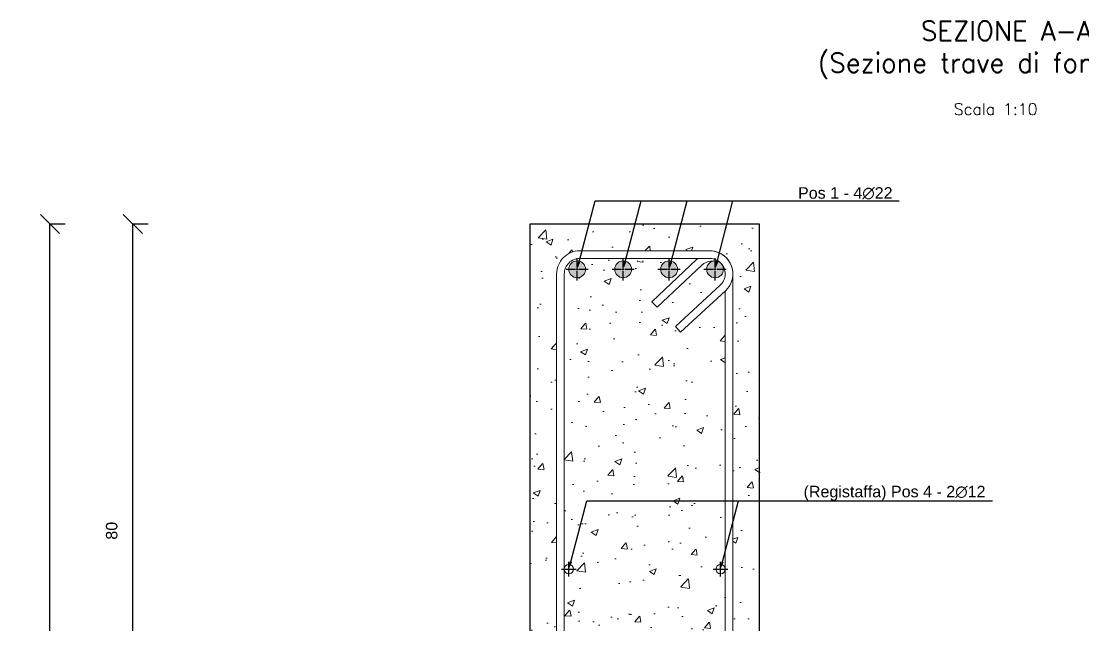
# Model space of a CAD drawing. Header units: millimetres. Extents: x -455371 to 117772, y -78417 to 116564.
# Drawn here: x -110784 to -109398, y 30616 to 31403 of the extents above; entities that cross this region are included whole.
import ezdxf
from ezdxf import colors
from ezdxf.entities.mleader import LeaderData, LeaderLine
from ezdxf.math import Vec2, Vec3

# ---------------------------------------------------------------- set-up
doc = ezdxf.new("R2010")
doc.units = ezdxf.units.MM
doc.linetypes.add('CENTER2', pattern=[28.575, 19.05, -3.175, 3.175, -3.175])
doc.layers.get('0').update_dxf_attribs({"color": 255})
for name, color, linetype, lineweight in [('armature', 5, 'Continuous', 18), ('Cls', 7, 'Continuous', 25), ('quote', 5, 'Continuous', 15), ('reggistaffe', 5, 'Continuous', 18), ('RETINO ARMATURE', 253, 'Continuous', 15), ('retino cls', 251, 'Continuous', 20), ('Scritte', 7, 'Continuous', 15), ('staffe', 10, 'Continuous', 15)]:
    doc.layers.add(name, color=color, linetype=linetype, lineweight=lineweight)
doc.styles.get("Standard").update_dxf_attribs({"font": 'arial.ttf'})
doc.styles.add('TITOLI 1_100', font='romans.shx', dxfattribs={"height": 25})
doc.styles.add('TITOLI 1_200', font='romans.shx', dxfattribs={"height": 50})
doc.dimstyles.new('scala 1 a 10', dxfattribs={"dimtxt": 15, "dimasz": 25, "dimexe": 0.183, "dimexo": 0.1, "dimgap": 20, "dimtad": 2, "dimdec": 0, "dimlfac": 0.1, "dimzin": 0, "dimdsep": 46, "dimtxsty": 'Standard', "dimblk": 'OBLIQUE', "dimcen": -25, "dimadec": 0, "dimazin": 0, "dimtfac": 1, "dimtdec": 0, "dimtofl": 0, "dimtmove": 0, "dimatfit": 3, "dimfxl": 20, "dimfxlon": 1, "dimtolj": 1, "dimtzin": 0, "dimarcsym": 0})
pattern_1 = [(50, (-23130.665, -33559.006), (91.092334, -7.969543), [9.525, -104.775]), (355, (-23130.67, -33559.01), (-17.62171, 95.52842), [7.62, -83.82029]), (100.451445, (-23123.074, -33559.67), (73.47062, 87.558876), [8.095004, -89.04512]), (46.1842, (-23130.67, -33533.61), (135.53952, -21.02116), [14.2875, -157.1625]), (96.63556, (-23119.37, -33535.36), (118.70207, 123.71306), [12.14251, -133.5678]), (351.18415, (-23130.67, -33533.6), (118.70207, 123.71306), [11.42998, -125.72987]), (21, (-23117.965, -33539.956), (75.807196, -51.1326), [9.525, -104.775]), (326, (-23117.97, -33539.96), (30.901014, 92.09398), [7.62, -83.82]), (71.451445, (-23111.65, -33544.22), (106.70821, 40.961384), [8.095004, -89.04497]), (37.5, (-23130.665, -33559.006), (1.544302, 42.277519), [0, -82.804, 0, -85.09, 0, -84.1375]), (7.5, (-23130.665, -33559.006), (33.409831, 50.090287), [0, -48.514, 0, -80.899, 0, -32.0675]), (327.5, (-23158.986, -33559.006), (67.795298, -2.864372), [0, -31.75, 0, -99.06, 0, -131.445]), (317.5, (-23171.686, -33559.006), (74.06459, 12.713246), [0, -41.275, 0, -65.786, 0, -93.345])]

# ---------------------------------------------------------------- blocks, each defined once
blk = doc.blocks.new('*U56')
at = {"layer": 'Cls', "color": 0, "linetype": 'CENTER2', "transparency": 16777216}
for p, q in [((0, 2.2), (0, 14.5)), ((-14.5, 0), (-2.2, 0)), ((2.2, 0), (14.5, 0)), ((0, -14.5), (0, -2.2))]:
    blk.add_line(p, q, dxfattribs=at)
at = {"layer": 'Cls', "color": 0, "linetype": 'Continuous', "transparency": 16777216}
for p, q in [((-1.1, 0), (1.1, 0)), ((0, -1.1), (0, 1.1))]:
    blk.add_line(p, q, dxfattribs=at)
blk = doc.blocks.new('*U57')
at = {"layer": 'Cls', "color": 0, "linetype": 'CENTER2', "transparency": 16777216}
for p, q in [((0, 2.2), (0, 14.5)), ((-14.5, 0), (-2.2, 0)), ((2.2, 0), (14.5, 0)), ((0, -14.5), (0, -2.2))]:
    blk.add_line(p, q, dxfattribs=at)
at = {"layer": 'Cls', "color": 0, "linetype": 'Continuous', "transparency": 16777216}
for p, q in [((-1.1, 0), (1.1, 0)), ((0, -1.1), (0, 1.1))]:
    blk.add_line(p, q, dxfattribs=at)
blk = doc.blocks.new('*U58')
at = {"layer": 'Cls', "color": 0, "linetype": 'CENTER2', "transparency": 16777216}
for p, q in [((0, 2.2), (0, 14.5)), ((-14.5, 0), (-2.2, 0)), ((2.2, 0), (14.5, 0)), ((0, -14.5), (0, -2.2))]:
    blk.add_line(p, q, dxfattribs=at)
at = {"layer": 'Cls', "color": 0, "linetype": 'Continuous', "transparency": 16777216}
for p, q in [((-1.1, 0), (1.1, 0)), ((0, -1.1), (0, 1.1))]:
    blk.add_line(p, q, dxfattribs=at)
blk = doc.blocks.new('*U59')
at = {"layer": 'Cls', "color": 0, "linetype": 'CENTER2', "transparency": 16777216}
for p, q in [((0, 2.2), (0, 14.5)), ((-14.5, 0), (-2.2, 0)), ((2.2, 0), (14.5, 0)), ((0, -14.5), (0, -2.2))]:
    blk.add_line(p, q, dxfattribs=at)
at = {"layer": 'Cls', "color": 0, "linetype": 'Continuous', "transparency": 16777216}
for p, q in [((-1.1, 0), (1.1, 0)), ((0, -1.1), (0, 1.1))]:
    blk.add_line(p, q, dxfattribs=at)
blk = doc.blocks.new('*U74')
at = {"layer": 'Cls', "color": 0, "linetype": 'CENTER2', "transparency": 16777216}
for p, q in [((-9.5, 0), (-1.2, 0)), ((0, 1.2), (0, 9.5)), ((1.2, 0), (9.5, 0)), ((0, -9.5), (0, -1.2))]:
    blk.add_line(p, q, dxfattribs=at)
at = {"layer": 'Cls', "color": 0, "linetype": 'Continuous', "transparency": 16777216}
for p, q in [((-0.6, 0), (0.6, 0)), ((0, -0.6), (0, 0.6))]:
    blk.add_line(p, q, dxfattribs=at)
blk = doc.blocks.new('*U75')
at = {"layer": 'Cls', "color": 0, "linetype": 'CENTER2', "transparency": 16777216}
for p, q in [((-9.5, 0), (-1.2, 0)), ((0, 1.2), (0, 9.5)), ((1.2, 0), (9.5, 0)), ((0, -9.5), (0, -1.2))]:
    blk.add_line(p, q, dxfattribs=at)
at = {"layer": 'Cls', "color": 0, "linetype": 'Continuous', "transparency": 16777216}
for p, q in [((-0.6, 0), (0.6, 0)), ((0, -0.6), (0, 0.6))]:
    blk.add_line(p, q, dxfattribs=at)
blk = doc.blocks.new('_Oblique')
at = {"color": 0, "linetype": 'ByBlock', "lineweight": -2}
blk.add_line((-0.5, -0.5), (0.5, 0.5), dxfattribs=at)
blk = doc.blocks.new('*D111')
at = {"layer": 'Defpoints', "color": 0, "transparency": 16777216}
for p in [(-110638.2, 31138.4), (-110120.1, 31138.4), (-110570.1, 30338.4)]:
    blk.add_point(p, dxfattribs=at)
at = {"layer": 'quote', "color": 0, "lineweight": -2, "transparency": 16777216}
for p, q in [((-110618.2, 31138.4), (-110638.3, 31138.4)), ((-110638.2, 30338.4), (-110638.2, 31138.4)), ((-110618.2, 30338.4), (-110638.3, 30338.4))]:
    blk.add_line(p, q, dxfattribs=at)
at = {"layer": 'quote', "color": 0, "lineweight": -2, "transparency": 16777216, "xscale": 25, "yscale": 25, "zscale": 25}
for p, rotation in [((-110638.2, 31138.4), 90), ((-110638.2, 30338.4), 270)]:
    blk.add_blockref('_Oblique', p, dxfattribs=dict(at, rotation=rotation))
at = {"layer": 'quote', "color": 0, "transparency": 16777216, "insert": (-110665.8, 30738.4), "char_height": 15, "attachment_point": 5, "rotation": 90}
blk.add_mtext('\\A1;80', dxfattribs=at)
blk = doc.blocks.new('*D112')
at = {"layer": 'Defpoints', "color": 0, "transparency": 16777216}
for p in [(-110746.5, 31138.4), (-110120.1, 31138.4), (-110570.1, 29938.4)]:
    blk.add_point(p, dxfattribs=at)
at = {"layer": 'quote', "color": 0, "lineweight": -2, "transparency": 16777216}
for p, q in [((-110726.5, 31138.4), (-110746.6, 31138.4)), ((-110746.5, 29938.4), (-110746.5, 31138.4)), ((-110726.5, 29938.4), (-110746.6, 29938.4))]:
    blk.add_line(p, q, dxfattribs=at)
at = {"layer": 'quote', "color": 0, "lineweight": -2, "transparency": 16777216, "xscale": 25, "yscale": 25, "zscale": 25}
for p, rotation in [((-110746.5, 31138.4), 90), ((-110746.5, 29938.4), 270)]:
    blk.add_blockref('_Oblique', p, dxfattribs=dict(at, rotation=rotation))
at = {"layer": 'quote', "color": 0, "transparency": 16777216, "insert": (-110774.1, 30538.4), "char_height": 15, "attachment_point": 5, "rotation": 90}
blk.add_mtext('\\A1;120', dxfattribs=at)

msp = doc.modelspace()

# ---------------------------------------------------------------- hatches: boundary and pattern name
at = {"layer": 'RETINO ARMATURE'}
h = msp.add_hatch(color=256, dxfattribs=at)
h.dxf.hatch_style = 1
h.paths.add_polyline_path([(-110047.3, 31079.3, 1), (-110069.3, 31079.3, 1)])
h.paths.add_polyline_path([(-109987.3, 31079.3, 1), (-110009.3, 31079.3, 1)])
h.paths.add_polyline_path([(-109927.3, 31079.3, 1), (-109949.3, 31079.3, 1)])
h.paths.add_polyline_path([(-109867.3, 31079.3, 0.227641), (-109871.5, 31087.9, 0.104382), (-109880, 31090.2, 0.37105), (-109889.3, 31079.3, 1)])
at = {"layer": 'retino cls'}
h = msp.add_hatch(dxfattribs=at)
h.set_pattern_fill('AR-CONC', color=256, scale=0.5)
h.set_pattern_definition(pattern_1)
h.paths.add_polyline_path([(-110120.1, 30338.4), (-110570.1, 30338.4), (-110570.1, 29938.4), (-109370.1, 29938.4), (-109370.1, 30338.4), (-109820.1, 30338.4), (-109820.1, 31138.4), (-110120.1, 31138.4)])
h.paths.add_polyline_path([(-110085.1, 30303.4), (-110085.1, 31073.4, -0.414214), (-110055.1, 31103.4), (-109885.1, 31103.4, -0.414214), (-109855.1, 31073.4), (-109855.1, 30303.4), (-109435.1, 30303.4, -0.414214), (-109405.1, 30273.4), (-109405.1, 30003.4, -0.414214), (-109435.1, 29973.4), (-110505.1, 29973.4, -0.414214), (-110535.1, 30003.4), (-110535.1, 30273.4, -0.414214), (-110505.1, 30303.4)], flags=16)
h.paths.add_polyline_path([(-109435.1, 30293.4, -0.414214), (-109415.1, 30273.4), (-109415.1, 30003.4, -0.414214), (-109435.1, 29983.4), (-110505.1, 29983.4, -0.414214), (-110525.1, 30003.4), (-110525.1, 30255.2, -0.267326), (-110533.4, 30283.2, -0.985568), (-110494.2, 30293.4)], flags=0)
h.paths.add_polyline_path([(-109902.5, 31091.8, -0.020645), (-109900.6, 31093.4), (-109900.8, 31093.4)], flags=0)
h.paths.add_polyline_path([(-109889.3, 29997.6, 1), (-109867.3, 29997.6, 1)], flags=0)
h.paths.add_polyline_path([(-110522.7, 29997.6, -1), (-110500.7, 29997.6, -1)], flags=0)
h = msp.add_hatch(dxfattribs=at)
h.set_pattern_fill('AR-CONC', color=256, scale=0.5)
h.set_pattern_definition(pattern_1)
h.paths.add_polyline_path([(-109865.1, 31051.1), (-109923.2, 30997.3), (-109930.1, 31004.6), (-109871.5, 31058.8, 0.401244), (-109870, 31086.4, -0.179075), (-109867.3, 31079.3, -1), (-109889.3, 31079.3, -0.37105), (-109880, 31090.2, 0.208996), (-109896, 31084.2), (-109953.8, 31029.8), (-109960.7, 31037.1), (-109930.8, 31071.3, -0.657235), (-109949.3, 31079.3, -0.414214), (-109938.3, 31090.3), (-109998, 31090.3, -0.406304), (-109987.3, 31079.3, -1), (-110009.3, 31079.3, -0.414214), (-109998.3, 31090.3), (-110055.1, 31093.4, 0.414214), (-110075.1, 31073.4), (-110075.1, 30688.4, -1), (-110063.1, 30688.4, -1), (-110075.1, 30688.4), (-110075.1, 30303.4), (-109865.1, 30303.4), (-109865.1, 30688.4, -1), (-109877.1, 30688.4, -1), (-109865.1, 30688.4)])
h.paths.add_polyline_path([(-110069.3, 31079.3, -1), (-110047.3, 31079.3, -1)], flags=16)
h.paths.add_polyline_path([(-109415.1, 30273.4, 0.211474), (-109422.6, 30287.8, -0.216872), (-109420.5, 30283.3, -1), (-109432.5, 30283.3, -0.835504), (-109421.9, 30288.5, 0.181076), (-109435.1, 30293.4), (-109655.1, 30293.4, -0.414214), (-109649.1, 30287.4, -1), (-109661.1, 30287.4, -0.414214), (-109655.1, 30293.4), (-109855.1, 30293.4), (-109855.1, 30003.4, -0.184483), (-109862.7, 29983.4), (-109655.1, 29983.4, -0.414214), (-109661.1, 29989.4, -1), (-109649.1, 29989.4, -0.414214), (-109655.1, 29983.4), (-109435.1, 29983.4, 0.414214), (-109415.1, 30003.4)])
h.paths.add_polyline_path([(-109419.9, 29997.6, -1), (-109441.9, 29997.6, -1)], flags=16)

# ---------------------------------------------------------------- linework, layer by layer
at = {"layer": 'armature'}
for centre in [(-110058.3, 31079.3), (-109998.3, 31079.3), (-109938.3, 31079.3), (-109878.3, 31079.3)]:
    msp.add_circle(centre, 11, dxfattribs=at)
at = {"layer": 'Cls'}
msp.add_lwpolyline([(-110120.1, 31138.4), (-110120.1, 30338.4), (-110570.1, 30338.4), (-110570.1, 29938.4), (-109370.1, 29938.4), (-109370.1, 30338.4), (-109820.1, 30338.4), (-109820.1, 31138.4), (-110120.1, 31138.4)], dxfattribs=at)
at = {"layer": 'reggistaffe'}
for centre in [(-110069.1, 30688.4), (-109871.1, 30688.4)]:
    msp.add_circle(centre, 6, dxfattribs=at)
at = {"layer": 'staffe'}
for p, q in [((-110085.1, 31063.4), (-110085.1, 31063.4)), ((-109855.1, 31063.4), (-109855.1, 31063.4))]:
    msp.add_line(p, q, dxfattribs=at)
for points in [[(-109855.1, 30303.4), (-109855.1, 31073.4, 0.414214), (-109885.1, 31103.4), (-110055.1, 31103.4, 0.414214), (-110085.1, 31073.4), (-110085.1, 30303.4)], [(-109865.1, 31073.4, 0.414214), (-109885.1, 31093.4), (-110055.1, 31093.4, 0.414214), (-110075.1, 31073.4), (-110075.1, 30303.4)], [(-109870.9, 31087.6, 0.320302), (-109895.6, 31084.6), (-109953.8, 31029.8), (-109960.7, 31037.1), (-109902.4, 31091.9, -0.019758), (-109900.6, 31093.4)], [(-109883.5, 31093.4, -0.652576), (-109871.5, 31058.8), (-109930.1, 31004.6), (-109923.2, 30997.3), (-109864.7, 31051.4, 0.652576), (-109882.7, 31103.4)]]:
    msp.add_lwpolyline(points, format="xyb", dxfattribs=at)
msp.add_lwpolyline([(-109865.1, 30303.4), (-109865.1, 31051.1)], dxfattribs=at)

# ---------------------------------------------------------------- block references
at = {"layer": 'Cls', "linetype": 'CENTER2'}
for name, p in [('*U56', (-110058.3, 31079.3)), ('*U57', (-109998.3, 31079.3)), ('*U58', (-109938.3, 31079.3)), ('*U59', (-109878.3, 31079.3)), ('*U74', (-110069.1, 30688.4)), ('*U75', (-109871.1, 30688.4))]:
    msp.add_blockref(name, p, dxfattribs=at)

# ---------------------------------------------------------------- texts
at = {"layer": 'Scritte', "attachment_point": 1}
for s, width, insert, char_height, style in [("\\pxqc;SEZIONE A-A' \\P(Sezione trave di fondazione)", 587.886, (-109786.8, 31402.8), 25, 'TITOLI 1_200'), ('Scala 1:10', 1428.586, (-109566.7, 31295.6), 15, 'TITOLI 1_100')]:
    msp.add_mtext_dynamic_manual_height_columns(s, width=width, gutter_width=12.5, heights=[0], dxfattribs=dict(at, insert=insert, char_height=char_height, style=style))

# ---------------------------------------------------------------- dimensions: what is measured, and where the dimension line sits
at = {"layer": 'quote'}
dim = msp.add_linear_dim(base=(-110746.5, 31138.4), p1=(-110570.1, 29938.4), p2=(-110120.1, 31138.4), angle=90, dimstyle='scala 1 a 10', dxfattribs=at)
dim.commit()
dim.dimension.update_dxf_attribs({"geometry": '*D112', "text_midpoint": (-110774.1, 30538.4)})
dim = msp.add_linear_dim(base=(-110638.2, 31138.4), p1=(-110570.1, 30338.4), p2=(-110120.1, 31138.4), angle=270, dimstyle='scala 1 a 10', override={"dimtmove": 1}, dxfattribs=at)
dim.commit()
dim.dimension.update_dxf_attribs({"geometry": '*D111', "text_midpoint": (-110665.8, 30738.4)})

# ---------------------------------------------------------------- leaders
ml = msp.add_multileader_mtext('Standard', dxfattribs=at)
ml.set_content('Pos 1 - 4∅22  ', color=256)
ml.set_leader_properties()
ml.build(insert=Vec2(0, 0))
ml.multileader.update_dxf_attribs({"text_left_attachment_type": 6, "text_right_attachment_type": 6, "dogleg_length": 20, "arrow_head_size": 10})
ctx = ml.context
ctx.base_point, ctx.char_height, ctx.arrow_head_size, ctx.landing_gap_size, ctx.plane_origin = Vec3(-109820, 31168.4), 15, 10, 50, Vec3(-109878.3, 31079.3)
ctx.left_attachment, ctx.right_attachment = 6, 6
notes = []
notes.append((ctx, [(0, (1, 1, 0), (-109854.9, 31168.4), (1, 0), 34.8, [(0, [(-109878.3, 31079.3)], 0, [])])]))
ctx.mtext.insert, ctx.mtext.flow_direction = Vec3(-109770, 31186.4), 5
ml = msp.add_multileader_mtext('Standard', dxfattribs=at)
ml.set_content('')
ml.set_leader_properties()
ml.build(insert=Vec2(0, 0))
ml.multileader.update_dxf_attribs({"text_left_attachment_type": 6, "text_right_attachment_type": 6, "dogleg_length": 20, "arrow_head_size": 10})
ctx = ml.context
ctx.base_point, ctx.char_height, ctx.arrow_head_size, ctx.landing_gap_size, ctx.plane_origin = Vec3(-109974.9, 31168.4), 10, 10, 100, Vec3(-110058.3, 31079.3)
ctx.left_attachment, ctx.right_attachment = 6, 6
notes.append((ctx, [(0, (1, 1, 0), (-110034.9, 31168.4), (1, 0), 60, [(0, [(-110058.3, 31079.3)], 0, [])])]))
ctx.mtext, ml.multileader.dxf.content_type = None, 0
ml = msp.add_multileader_mtext('Standard', dxfattribs=at)
ml.set_content('')
ml.set_leader_properties()
ml.build(insert=Vec2(0, 0))
ml.multileader.update_dxf_attribs({"text_left_attachment_type": 6, "text_right_attachment_type": 6, "dogleg_length": 20, "arrow_head_size": 10})
ctx = ml.context
ctx.base_point, ctx.char_height, ctx.arrow_head_size, ctx.landing_gap_size, ctx.plane_origin = Vec3(-109914.9, 31168.4), 10, 10, 100, Vec3(-109998.3, 31079.3)
ctx.left_attachment, ctx.right_attachment = 6, 6
notes.append((ctx, [(0, (1, 1, 0), (-109974.9, 31168.4), (1, 0), 60, [(0, [(-109998.3, 31079.3)], 0, [])])]))
ctx.mtext, ml.multileader.dxf.content_type = None, 0
ml = msp.add_multileader_mtext('Standard', dxfattribs=at)
ml.set_content('')
ml.set_leader_properties()
ml.build(insert=Vec2(0, 0))
ml.multileader.update_dxf_attribs({"text_left_attachment_type": 6, "text_right_attachment_type": 6, "dogleg_length": 20, "arrow_head_size": 10})
ctx = ml.context
ctx.base_point, ctx.char_height, ctx.arrow_head_size, ctx.landing_gap_size, ctx.plane_origin = Vec3(-109854.9, 31168.4), 10, 10, 100, Vec3(-109938.3, 31079.3)
ctx.left_attachment, ctx.right_attachment = 6, 6
notes.append((ctx, [(0, (1, 1, 0), (-109914.9, 31168.4), (1, 0), 60, [(0, [(-109938.3, 31079.3)], 0, [])])]))
ctx.mtext, ml.multileader.dxf.content_type = None, 0
ml = msp.add_multileader_mtext('Standard', dxfattribs=at)
ml.set_content('(Registaffa) Pos 4 - 2∅12  ', color=256)
ml.set_leader_properties()
ml.build(insert=Vec2(0, 0))
ml.multileader.update_dxf_attribs({"text_left_attachment_type": 6, "text_right_attachment_type": 6, "dogleg_length": 20, "arrow_head_size": 10})
ctx = ml.context
ctx.base_point, ctx.char_height, ctx.arrow_head_size, ctx.landing_gap_size, ctx.plane_origin = Vec3(-109812.8, 30777.6), 15, 10, 50, Vec3(-109871.1, 30688.4)
ctx.left_attachment, ctx.right_attachment = 6, 6
notes.append((ctx, [(0, (1, 1, 0), (-109847.6, 30777.6), (1, 0), 34.8, [(0, [(-109871.1, 30688.4)], 0, [])])]))
ctx.mtext.insert, ctx.mtext.flow_direction = Vec3(-109762.8, 30797), 5
ml = msp.add_multileader_mtext('Standard', dxfattribs=at)
ml.set_content('')
ml.set_leader_properties()
ml.build(insert=Vec2(0, 0))
ml.multileader.update_dxf_attribs({"text_left_attachment_type": 6, "text_right_attachment_type": 6, "dogleg_length": 20, "arrow_head_size": 10})
ctx = ml.context
ctx.base_point, ctx.char_height, ctx.arrow_head_size, ctx.landing_gap_size, ctx.plane_origin = Vec3(-109847.6, 30777.6), 10, 10, 100, Vec3(-110069.1, 30688.4)
ctx.left_attachment, ctx.right_attachment = 6, 6
notes.append((ctx, [(0, (1, 1, 0), (-110045.6, 30777.6), (1, 0), 198, [(0, [(-110069.1, 30688.4)], 0, [])])]))
ctx.mtext, ml.multileader.dxf.content_type = None, 0
for ctx, leaders in notes:
    for number, flags, end, landing, length, lines in leaders:
        leader = LeaderData()
        leader.index, (leader.has_last_leader_line, leader.has_dogleg_vector, leader.attachment_direction) = number, flags
        leader.last_leader_point, leader.dogleg_vector, leader.dogleg_length = Vec3(end), Vec3(landing), length
        for number, points, colour, breaks in lines:
            line = LeaderLine()
            line.index, line.vertices, line.color, line.breaks = number, Vec3.list(points), colors.encode_raw_color(colour), breaks
            leader.lines.append(line)
        ctx.leaders.append(leader)

doc.saveas('drawing.dxf')
